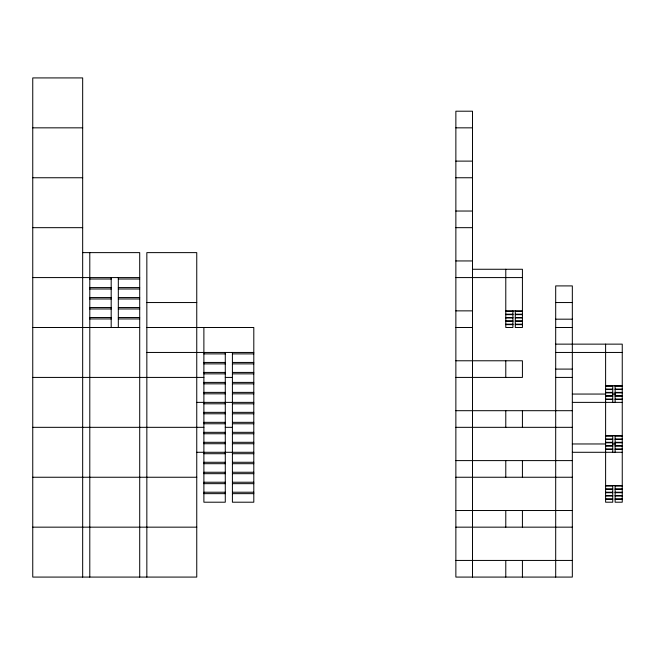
<?xml version="1.0" encoding="UTF-8"?>
<svg xmlns="http://www.w3.org/2000/svg" width="655" height="655" viewBox="0 0 655 655"><rect width="100%" height="100%" fill="white"/><g stroke="black" fill="none" stroke-linecap="round" stroke-linejoin="round"><path stroke-width="0.98" d="M32.75 127.84L82.669 127.84M455.864 127.84L472.501 127.84M455.864 161.114L472.501 161.114M32.75 177.751L82.669 177.751M455.864 177.751L472.501 177.751M455.864 211.033L472.501 211.033M32.75 227.67L82.669 227.67M455.864 227.67L472.501 227.67M82.669 252.625L139.711 252.625L139.711 577.08M455.864 260.944L472.501 260.944M472.501 269.262L522.42 269.262L522.42 327.5L515.288 327.5L515.288 310.863M32.75 277.581L139.711 277.581M455.864 277.581L522.42 277.581M89.792 279.014L111.186 279.014M118.318 279.014L139.711 279.014M89.792 287.57L111.186 287.57M118.318 287.57L139.711 287.57M89.792 288.994L111.186 288.994M118.318 288.994L139.711 288.994M89.792 297.55L111.186 297.55M118.318 297.55L139.711 297.55M89.792 298.975L111.186 298.975M118.318 298.975L139.711 298.975M146.843 302.544L196.754 302.544M555.694 302.544L572.331 302.544M89.792 307.531L111.186 307.531M118.318 307.531L139.711 307.531M89.792 308.964L111.186 308.964M118.318 308.964L139.711 308.964M455.864 310.863L472.501 310.863M505.783 310.863L522.42 310.863M505.783 311.338L512.914 311.338M515.288 311.338L522.42 311.338M505.783 314.187L512.914 314.187M515.288 314.187L522.42 314.187M505.783 314.662L512.914 314.662M515.288 314.662L522.42 314.662M89.792 317.519L111.186 317.519M118.318 317.519L139.711 317.519M505.783 317.519L512.914 317.519M515.288 317.519L522.42 317.519M505.783 317.994L512.914 317.994M515.288 317.994L522.42 317.994M89.792 318.944L111.186 318.944M118.318 318.944L139.711 318.944M555.694 319.181L572.331 319.181M505.783 320.844L512.914 320.844M515.288 320.844L522.42 320.844M505.783 321.318L512.914 321.318M515.288 321.318L522.42 321.318M505.783 324.176L512.914 324.176M515.288 324.176L522.42 324.176M505.783 324.651L512.914 324.651M515.288 324.651L522.42 324.651M32.75 327.5L139.711 327.5M146.843 327.5L253.804 327.5L253.804 502.205L232.41 502.205L232.41 352.456M455.864 327.5L472.501 327.5M555.694 327.5L572.331 327.5M555.694 344.137L622.25 344.137L622.25 502.205L615.119 502.205L615.119 485.568M146.843 352.456L253.804 352.456M555.694 352.456L622.25 352.456M203.885 353.88L225.279 353.88M232.41 353.88L253.804 353.88M455.864 360.774L522.42 360.774L522.42 377.419L455.864 377.419M203.885 362.444L225.279 362.444M232.41 362.444L253.804 362.444M203.885 363.869L225.279 363.869M232.41 363.869L253.804 363.869M555.694 369.092L572.331 369.092M203.885 372.425L225.279 372.425M232.41 372.425L253.804 372.425M203.885 373.849L225.279 373.849M232.41 373.849L253.804 373.849M32.75 377.419L203.885 377.419M225.279 377.419L232.41 377.419M555.694 377.419L572.331 377.419M203.885 382.405L225.279 382.405M232.41 382.405L253.804 382.405M203.885 383.83L225.279 383.83M232.41 383.83L253.804 383.83M605.613 385.738L622.25 385.738M605.613 386.213L612.744 386.213M615.119 386.213L622.25 386.213M605.613 389.062L612.744 389.062M615.119 389.062L622.25 389.062M605.613 389.537L612.744 389.537M615.119 389.537L622.25 389.537M203.885 392.386L225.279 392.386M232.41 392.386L253.804 392.386M605.613 392.386L612.744 392.386M615.119 392.386L622.25 392.386M605.613 392.869L612.744 392.869M615.119 392.869L622.25 392.869M203.885 393.819L225.279 393.819M232.41 393.819L253.804 393.819M572.331 394.056L605.613 394.056M612.466 394.056L615.397 394.056M605.613 395.718L612.744 395.718M615.119 395.718L622.25 395.718M605.613 396.193L612.744 396.193M615.119 396.193L622.25 396.193M605.613 399.042L612.744 399.042M615.119 399.042L622.25 399.042M605.613 399.517L612.744 399.517M615.119 399.517L622.25 399.517M196.754 402.375L253.804 402.375M572.331 402.375L622.25 402.375M203.885 403.799L225.279 403.799M232.41 403.799L253.804 403.799M455.864 410.693L572.331 410.693M203.885 412.355L225.279 412.355M232.41 412.355L253.804 412.355M203.885 413.78L225.279 413.78M232.41 413.78L253.804 413.78M203.885 422.336L225.279 422.336M232.41 422.336L253.804 422.336M203.885 423.769L225.279 423.769M232.41 423.769L253.804 423.769M32.75 427.33L203.885 427.33M225.279 427.33L232.41 427.33M455.864 427.33L572.331 427.33M203.885 432.325L225.279 432.325M232.41 432.325L253.804 432.325M203.885 433.749L225.279 433.749M232.41 433.749L253.804 433.749M605.613 435.649L622.25 435.649M605.613 436.124L612.744 436.124M615.119 436.124L622.25 436.124M605.613 438.981L612.744 438.981M615.119 438.981L622.25 438.981M605.613 439.456L612.744 439.456M615.119 439.456L622.25 439.456M203.885 442.305L225.279 442.305M232.41 442.305L253.804 442.305M605.613 442.305L612.744 442.305M615.119 442.305L622.25 442.305M605.613 442.78L612.744 442.78M615.119 442.78L622.25 442.78M203.885 443.73L225.279 443.73M232.41 443.73L253.804 443.73M572.331 443.967L605.613 443.967M612.466 443.967L615.397 443.967M605.613 445.629L612.744 445.629M615.119 445.629L622.25 445.629M605.613 446.112L612.744 446.112M615.119 446.112L622.25 446.112M605.613 448.962L612.744 448.962M615.119 448.962L622.25 448.962M605.613 449.436L612.744 449.436M615.119 449.436L622.25 449.436M196.754 452.286L253.804 452.286M572.331 452.286L622.25 452.286M203.885 453.718L225.279 453.718M232.41 453.718L253.804 453.718M455.864 460.604L572.331 460.604M203.885 462.274L225.279 462.274M232.41 462.274L253.804 462.274M203.885 463.699L225.279 463.699M232.41 463.699L253.804 463.699M203.885 472.255L225.279 472.255M232.41 472.255L253.804 472.255M203.885 473.68L225.279 473.68M232.41 473.68L253.804 473.68M32.75 477.249L196.754 477.249M455.864 477.249L572.331 477.249M203.885 482.236L225.279 482.236M232.41 482.236L253.804 482.236M203.885 483.66L225.279 483.66M232.41 483.66L253.804 483.66M605.613 485.568L622.25 485.568M605.613 486.043L612.744 486.043M615.119 486.043L622.25 486.043M605.613 488.892L612.744 488.892M615.119 488.892L622.25 488.892M605.613 489.367L612.744 489.367M615.119 489.367L622.25 489.367M203.885 492.224L225.279 492.224M232.41 492.224L253.804 492.224M605.613 492.224L612.744 492.224M615.119 492.224L622.25 492.224M605.613 492.699L612.744 492.699M615.119 492.699L622.25 492.699M203.885 493.649L225.279 493.649M232.41 493.649L253.804 493.649M605.613 495.548L612.744 495.548M615.119 495.548L622.25 495.548M605.613 496.023L612.744 496.023M615.119 496.023L622.25 496.023M605.613 498.873L612.744 498.873M615.119 498.873L622.25 498.873M605.613 499.347L612.744 499.347M615.119 499.347L622.25 499.347M455.864 510.523L572.331 510.523M32.75 527.16L196.754 527.16M455.864 527.16L572.331 527.16M455.864 560.434L572.331 560.434M615.119 385.738L615.119 402.375M615.119 435.649L615.119 452.286M612.744 385.738L612.744 402.375M612.744 435.649L612.744 452.286M612.744 485.568L612.744 502.205L605.613 502.205L605.613 344.137M555.694 577.08L555.694 285.907L572.331 285.907L572.331 577.08L455.864 577.08L455.864 111.203L472.501 111.203L472.501 577.08M522.42 410.693L522.42 427.33M522.42 460.604L522.42 477.249M522.42 510.523L522.42 527.16M522.42 560.434L522.42 577.08M512.914 310.863L512.914 327.5L505.783 327.5L505.783 269.262M505.783 360.774L505.783 377.419M505.783 410.693L505.783 427.33M505.783 460.604L505.783 477.249M505.783 510.523L505.783 527.16M505.783 560.434L505.783 577.08M225.279 352.456L225.279 502.205L203.885 502.205L203.885 327.5M146.843 577.08L146.843 252.625L196.754 252.625L196.754 577.08L32.75 577.08L32.75 77.92L82.669 77.92L82.669 577.08M118.318 277.581L118.318 327.5M111.186 277.581L111.186 327.5M89.792 252.625L89.792 577.08"/></g></svg>
